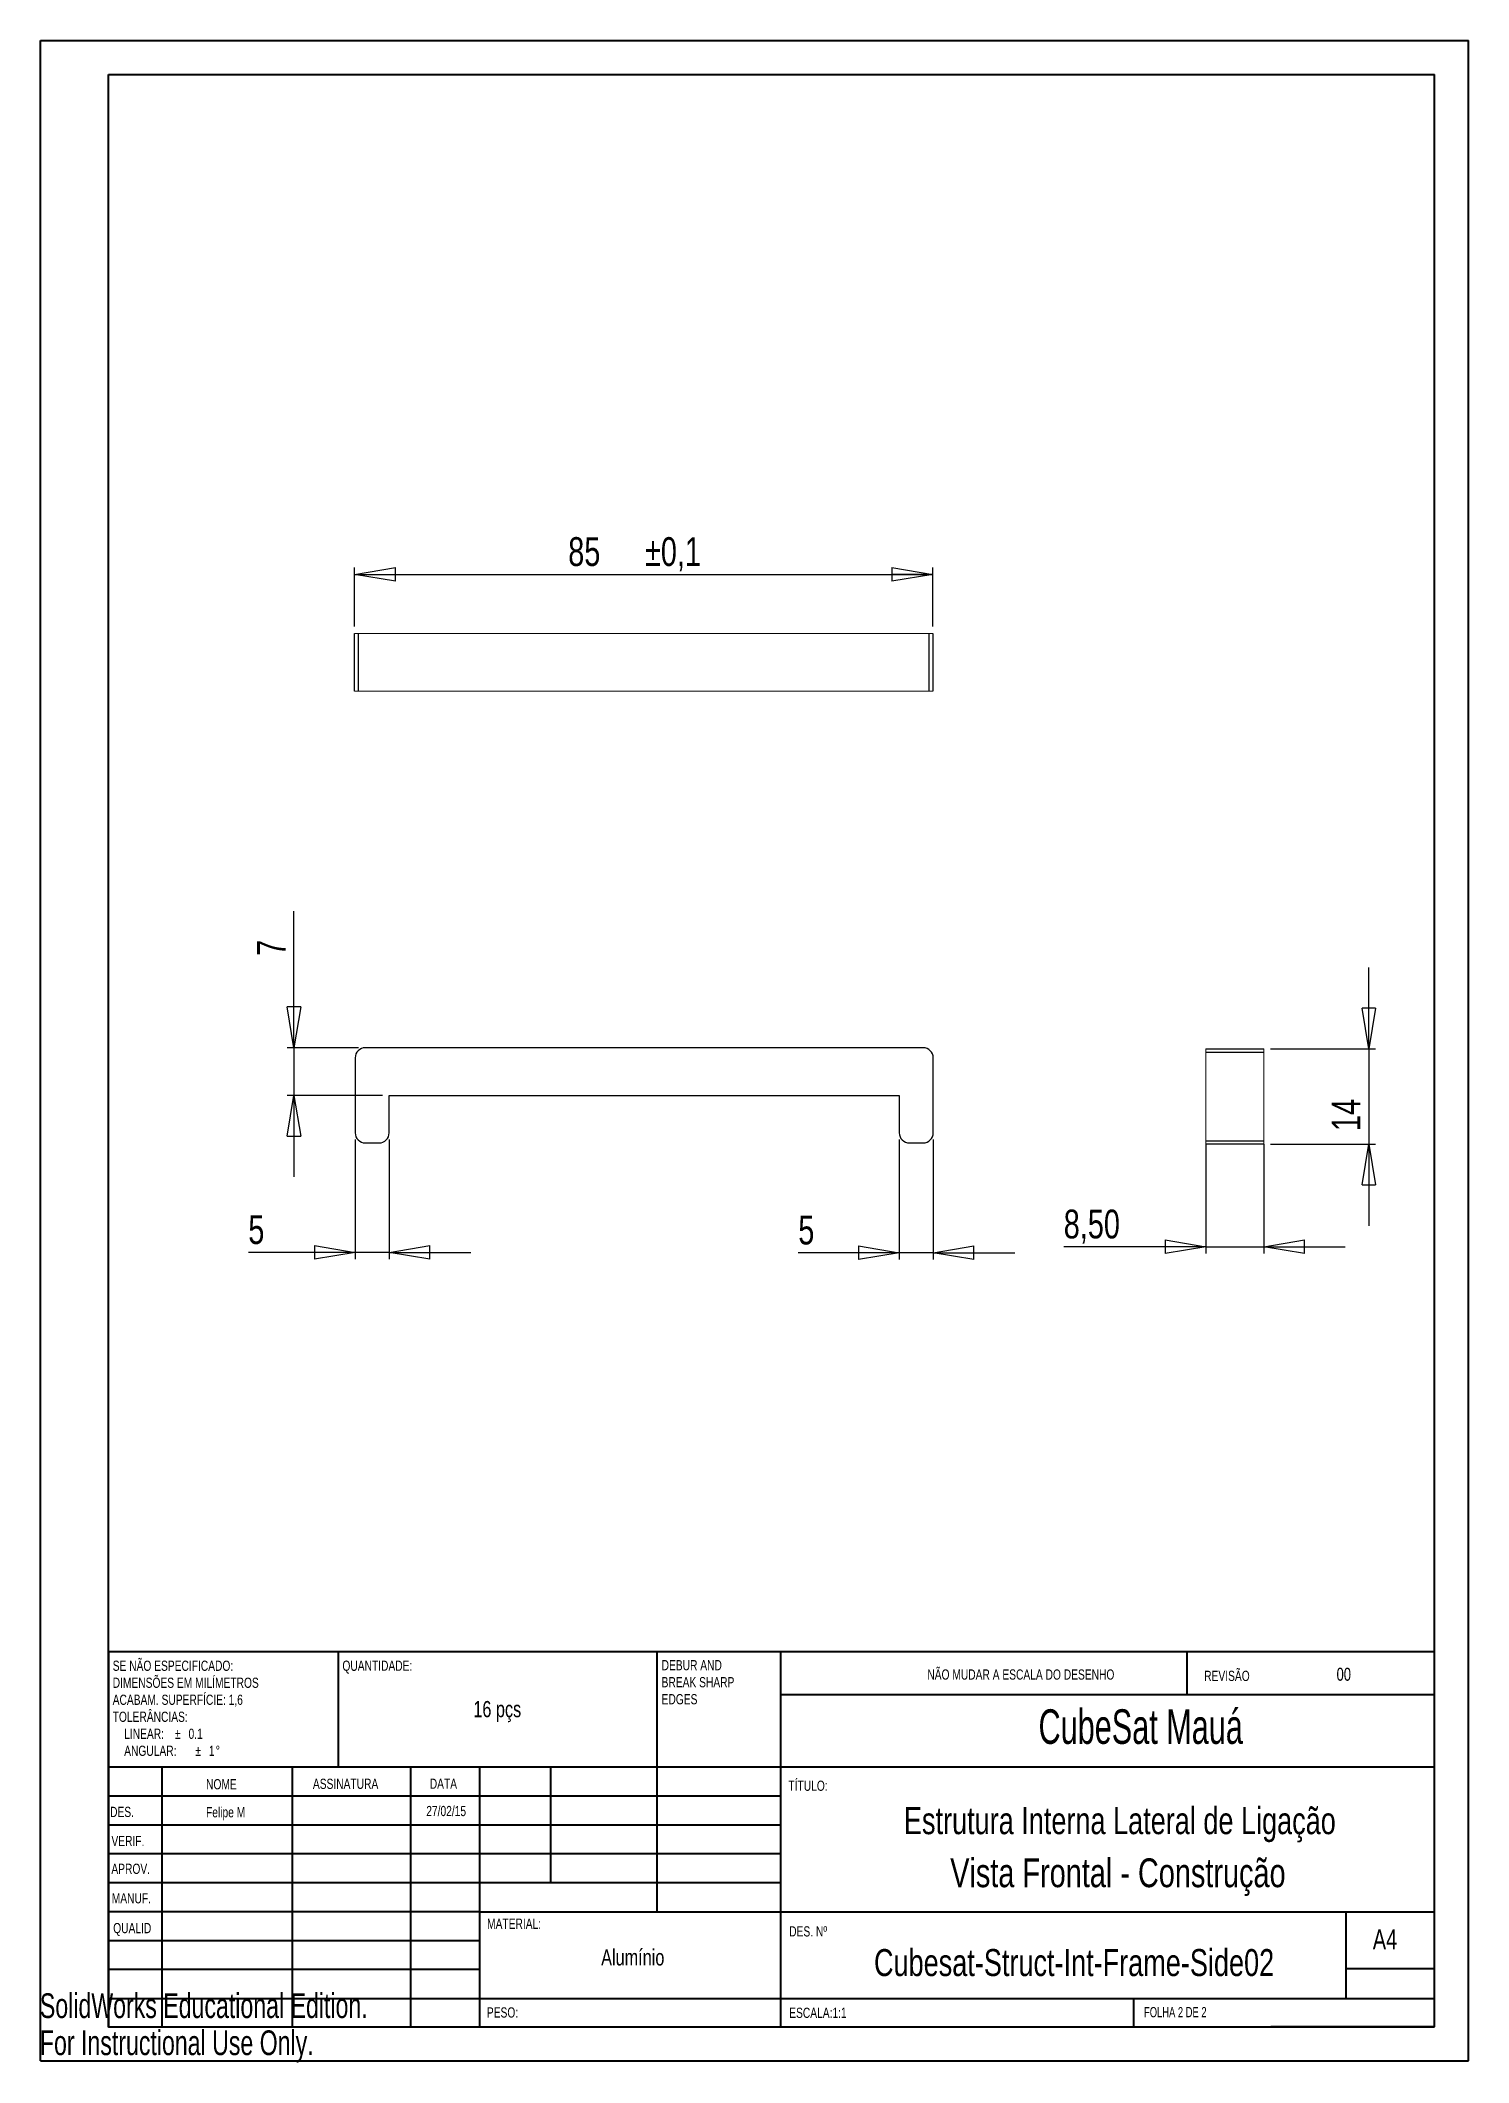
# Paper-space layout 'Folha02' of a CAD drawing. Header units: millimetres. Extents: x 0 to 210, y 0 to 297.
import ezdxf

# ---------------------------------------------------------------- set-up
doc = ezdxf.new("R2010")
doc.units = ezdxf.units.MM
doc.layers.add('FORMAT', color=7, linetype='Continuous')
doc.styles.add('SLDTEXTSTYLE0', font='TXT', dxfattribs={"width": 0.75})
doc.styles.add('SLDTEXTSTYLE1', font='TXT', dxfattribs={"width": 0.663})
doc.styles.add('SLDTEXTSTYLE2', font='TXT', dxfattribs={"width": 0.6875})
doc.styles.add('SLDTEXTSTYLE3', font='TXT', dxfattribs={"width": 0.7})
doc.dimstyles.new('SLDDIMSTYLE0', dxfattribs={"dimtxt": 4.233333, "dimasz": 5.9944, "dimexe": 0, "dimexo": 0.0625, "dimgap": 1.058333, "dimtad": 1, "dimdec": 0, "dimlfac": 2, "dimrnd": 1e-09, "dimzin": 12, "dimdsep": 46, "dimtxsty": 'SLDTEXTSTYLE0', "dimblk1": 'CLOSED', "dimblk2": 'CLOSED', "dimsah": 1, "dimcen": 0.09, "dimadec": 0, "dimazin": 3, "dimtfac": 1, "dimtmove": 0, "dimatfit": 0, "dimldrblk": 'CLOSED', "dimfxl": 0, "dimfrac": 2, "dimtolj": 1, "dimtzin": 12, "dimarcsym": 0})
doc.dimstyles.new('SLDDIMSTYLE1', dxfattribs={"dimtxt": 4.233333, "dimasz": 5.9944, "dimexe": 0, "dimexo": 0.0625, "dimgap": 1.058333, "dimtad": 1, "dimlfac": 2, "dimrnd": 1e-09, "dimzin": 12, "dimdsep": 46, "dimtxsty": 'SLDTEXTSTYLE0', "dimblk1": 'CLOSED', "dimblk2": 'CLOSED', "dimsah": 1, "dimcen": 0.09, "dimadec": 0, "dimazin": 3, "dimtfac": 1, "dimtmove": 0, "dimatfit": 0, "dimldrblk": 'CLOSED', "dimfxl": 0, "dimfrac": 2, "dimtolj": 1, "dimtzin": 12, "dimarcsym": 0})
doc.dimstyles.new('SLDDIMSTYLE2', dxfattribs={"dimtxt": 4.233333, "dimasz": 5.9944, "dimexe": 0, "dimexo": 0.0625, "dimgap": 1.058333, "dimtad": 1, "dimdec": 0, "dimlfac": 2, "dimrnd": 1e-09, "dimzin": 12, "dimdsep": 46, "dimtxsty": 'SLDTEXTSTYLE0', "dimblk1": 'CLOSED', "dimblk2": 'CLOSED', "dimsah": 1, "dimcen": 0.09, "dimadec": 0, "dimazin": 3, "dimtol": 1, "dimtp": 0.1, "dimtm": 0.1, "dimtfac": 1, "dimtdec": 1, "dimtofl": 0, "dimtmove": 0, "dimatfit": 3, "dimldrblk": 'CLOSED', "dimfxl": 0, "dimfrac": 2, "dimtolj": 1, "dimarcsym": 0})

# ---------------------------------------------------------------- blocks, each defined once
blk = doc.blocks.new('SW_NOTE_2')
at = {"color": 0, "linetype": 'Continuous', "lineweight": 0, "char_height": 1.5, "attachment_point": 1, "style": 'SLDTEXTSTYLE0'}
for s, insert in [('DEBUR AND', (0, 1.93)), ('BREAK SHARP', (0, -0.57)), ('EDGES', (0, -3.07))]:
    blk.add_mtext(s, dxfattribs=dict(at, insert=insert))
blk = doc.blocks.new('SW_NOTE_3')
at = {"color": 0, "linetype": 'Continuous', "lineweight": 0, "char_height": 1.5, "attachment_point": 1, "style": 'SLDTEXTSTYLE0'}
for s, insert in [('SE NÃO ESPECIFICADO:', (0, 1.93)), ('ACABAM. SUPERFÍCIE: 1,6', (0, -3.07)), ('DIMENSÕES EM MILÍMETROS', (0, -0.57)), ('TOLERÂNCIAS:', (0, -5.57)), ('LINEAR:', (1.69, -8.07)), ('%%p', (9.16, -8.07)), ('0.1', (11.15, -8.07)), ('ANGULAR:', (1.69, -10.57)), ('%%p', (12.16, -10.57)), ('1', (14.15, -10.57)), ('%%d', (15.16, -10.57))]:
    blk.add_mtext(s, dxfattribs=dict(at, insert=insert))
blk = doc.blocks.new('_CLOSED')
at = {"color": 0, "linetype": 'ByBlock', "lineweight": -2}
for p, q in [((-1, 0.166667), (0, 0)), ((-1, 0.166667), (-1, -0.166667)), ((0, 0), (-1, -0.166667)), ((0, 0), (-1, 0))]:
    blk.add_line(p, q, dxfattribs=at)
blk = doc.blocks.new('_D')
at = {"layer": 'FORMAT'}
for p, q in [((195.41, 148.96), (195.41, 160.95)), ((180.95, 148.96), (196.4, 148.96)), ((195.41, 148.96), (195.41, 134.96)), ((180.95, 134.96), (196.4, 134.96)), ((195.41, 134.96), (195.41, 122.97))]:
    blk.add_line(p, q, dxfattribs=at)
at = {"layer": 'FORMAT', "xscale": 5.9944, "yscale": 5.9944}
for p, rotation in [((195.41, 148.96, 0.05), 270.0000000000004), ((195.41, 134.96, 0.05), 90.0000000000004)]:
    blk.add_blockref('_CLOSED', p, dxfattribs=dict(at, rotation=rotation))
at = {"layer": 'FORMAT', "insert": (189.95, 136.89, 0.05), "char_height": 4.233, "attachment_point": 1, "rotation": 90, "style": 'SLDTEXTSTYLE0'}
blk.add_mtext('14', dxfattribs=at)
blk = doc.blocks.new('_D_1')
at = {"layer": 'FORMAT'}
for p, q in [((171.46, 134.97), (171.46, 118.89)), ((179.96, 134.97), (179.96, 118.89)), ((171.46, 119.88), (150.55, 119.88)), ((171.46, 119.88), (179.96, 119.88)), ((179.96, 119.88), (191.95, 119.88))]:
    blk.add_line(p, q, dxfattribs=at)
at = {"layer": 'FORMAT', "xscale": 5.9944, "yscale": 5.9944}
blk.add_blockref('_CLOSED', (171.46, 119.88, 0.05), dxfattribs=at)
at = {"layer": 'FORMAT', "xscale": 5.9944, "yscale": 5.9944, "rotation": 180.0000000000004}
blk.add_blockref('_CLOSED', (179.96, 119.88, 0.05), dxfattribs=at)
at = {"layer": 'FORMAT', "insert": (150.55, 125.34, 0.05), "char_height": 4.233, "attachment_point": 1, "style": 'SLDTEXTSTYLE0'}
blk.add_mtext('8,50', dxfattribs=at)
blk = doc.blocks.new('_D_2')
at = {"layer": 'FORMAT'}
for p, q in [((46.36, 135.65), (46.36, 118.07)), ((51.36, 135.65), (51.36, 118.07)), ((46.36, 119.06), (30.65, 119.06)), ((51.36, 119.06), (46.36, 119.06)), ((51.36, 119.06), (63.35, 119.06))]:
    blk.add_line(p, q, dxfattribs=at)
at = {"layer": 'FORMAT', "xscale": 5.9944, "yscale": 5.9944}
blk.add_blockref('_CLOSED', (46.36, 119.06, 0.05), dxfattribs=at)
at = {"layer": 'FORMAT', "xscale": 5.9944, "yscale": 5.9944, "rotation": 180.0000000000004}
blk.add_blockref('_CLOSED', (51.36, 119.06, 0.05), dxfattribs=at)
at = {"layer": 'FORMAT', "insert": (30.65, 124.52, 0.05), "char_height": 4.23, "attachment_point": 1, "style": 'SLDTEXTSTYLE0'}
blk.add_mtext('5', dxfattribs=at)
blk = doc.blocks.new('_D_3')
at = {"layer": 'FORMAT'}
for p, q in [((37.36, 149.14), (37.36, 169.22)), ((46.87, 149.14), (36.37, 149.14)), ((37.36, 149.14), (37.36, 142.14)), ((50.37, 142.14), (36.37, 142.14)), ((37.36, 142.14), (37.36, 130.15))]:
    blk.add_line(p, q, dxfattribs=at)
at = {"layer": 'FORMAT', "xscale": 5.9944, "yscale": 5.9944}
for p, rotation in [((37.36, 149.14, 0.05), 270.0000000000004), ((37.36, 142.14, 0.05), 90.0000000000004)]:
    blk.add_blockref('_CLOSED', p, dxfattribs=dict(at, rotation=rotation))
at = {"layer": 'FORMAT', "insert": (31.9, 162.65, 0.05), "char_height": 4.23, "attachment_point": 1, "rotation": 90, "style": 'SLDTEXTSTYLE0'}
blk.add_mtext('7', dxfattribs=at)
blk = doc.blocks.new('_D_4')
at = {"layer": 'FORMAT'}
for p, q in [((126.36, 135.65), (126.36, 118)), ((131.36, 135.65), (131.36, 118)), ((126.36, 119), (111.52, 119)), ((131.36, 119), (126.36, 119)), ((131.36, 119), (143.35, 119))]:
    blk.add_line(p, q, dxfattribs=at)
at = {"layer": 'FORMAT', "xscale": 5.9944, "yscale": 5.9944}
blk.add_blockref('_CLOSED', (126.36, 119, 0.05), dxfattribs=at)
at = {"layer": 'FORMAT', "xscale": 5.9944, "yscale": 5.9944, "rotation": 180.0000000000004}
blk.add_blockref('_CLOSED', (131.36, 119, 0.05), dxfattribs=at)
at = {"layer": 'FORMAT', "insert": (111.52, 124.45, 0.05), "char_height": 4.23, "attachment_point": 1, "style": 'SLDTEXTSTYLE0'}
blk.add_mtext('5', dxfattribs=at)
blk = doc.blocks.new('_D_5')
at = {"layer": 'FORMAT'}
for p, q in [((46.28, 211.05), (46.28, 219.72)), ((46.28, 218.73), (131.28, 218.73)), ((131.28, 211.05), (131.28, 219.72))]:
    blk.add_line(p, q, dxfattribs=at)
at = {"layer": 'FORMAT', "xscale": 5.9944, "yscale": 5.9944, "rotation": 180.0000000000004}
blk.add_blockref('_CLOSED', (46.28, 218.73, 0.05), dxfattribs=at)
at = {"layer": 'FORMAT', "xscale": 5.9944, "yscale": 5.9944}
blk.add_blockref('_CLOSED', (131.28, 218.73, 0.05), dxfattribs=at)
at = {"layer": 'FORMAT', "char_height": 4.233, "attachment_point": 1, "style": 'SLDTEXTSTYLE0'}
for s, insert in [('85', (77.69, 224.19, 0.05)), ('±0,1', (88.98, 224.19, 0.05))]:
    blk.add_mtext(s, dxfattribs=dict(at, insert=insert))

psp = doc.layouts.new('Folha02')

# ---------------------------------------------------------------- linework, layer by layer
at = {"color": 7, "linetype": 'Continuous', "lineweight": 40}
for p, q in [((0.0788, 0.2148), (0.0788, 297.2148)), ((0.0788, 297.2148), (210.0788, 297.2148)), ((210.0788, 0.2148), (210.0788, 297.2148)), ((210.0788, 292.2148), (210.0788, 297.2148)), ((10.0788, 292.2148), (205.0788, 292.2148)), ((10.0788, 5.2148), (10.0788, 292.2148)), ((205.0788, 5.2148), (205.0788, 292.2148)), ((10.1108, 60.3709), (205.0788, 60.3709)), ((10.1108, 60.3709), (10.1108, 5.1209)), ((43.9108, 43.3709), (43.9108, 60.3709)), ((90.7108, 60.3709), (90.7108, 22.1209)), ((108.9108, 60.3709), (108.9108, 5.1209)), ((168.6788, 54.0898), (168.6788, 60.4648)), ((205.0788, 53.9959), (108.9108, 53.9959)), ((205.0788, 43.3709), (10.1108, 43.3709)), ((17.9108, 43.3709), (17.9108, 5.1209)), ((37.1018, 43.3709), (37.1018, 5.1209)), ((54.5097, 43.3709), (54.5097, 5.1209)), ((64.7108, 5.1209), (64.7108, 43.3709)), ((75.1108, 26.3709), (75.1108, 43.3709)), ((108.9108, 39.1209), (10.1108, 39.1209)), ((108.9108, 34.8709), (10.1108, 34.8709)), ((108.9108, 30.6209), (10.1108, 30.6209)), ((108.9108, 26.3709), (10.1108, 26.3709)), ((64.7108, 22.1209), (10.1108, 22.1209)), ((64.7108, 22.1209), (205.0788, 22.1209)), ((192.0788, 9.4648), (192.0788, 22.2148)), ((64.7108, 17.8709), (10.1108, 17.8709)), ((64.7108, 13.6209), (10.1108, 13.6209)), ((205.0788, 13.7148), (192.0788, 13.7148)), ((10.1108, 9.3709), (205.0788, 9.3709)), ((160.8788, 5.2148), (160.8788, 9.4648)), ((10.0788, 5.2148), (205.0788, 5.2148)), ((205.0788, 5.2148), (180.9883, 5.2148)), ((0.0788, 0.2148), (210.0788, 0.2148))]:
    psp.add_line(p, q, dxfattribs=at)
at = {"color": 179, "linetype": 'Continuous', "lineweight": 15}
for p, q in [((46.2832, 210.0553), (47.7832, 210.0553)), ((47.7832, 210.0553), (129.7832, 210.0553)), ((129.7832, 210.0553), (131.2832, 210.0553)), ((47.7832, 201.5553), (46.2832, 201.5553)), ((47.7832, 201.5553), (129.7832, 201.5553)), ((131.2832, 201.5553), (129.7832, 201.5553)), ((171.4639, 134.9604), (171.4639, 148.9604)), ((179.9639, 148.9604), (179.9639, 134.9604))]:
    psp.add_line(p, q, dxfattribs=at)
at = {"layer": 'FORMAT'}
for p, q in [((46.2832, 201.5553), (46.2832, 210.0553)), ((46.7832, 210.0553), (46.7832, 201.5553)), ((130.7832, 201.5553), (130.7832, 210.0553)), ((131.2832, 210.0553), (131.2832, 201.5553)), ((129.8616, 149.136), (47.8616, 149.136)), ((171.4639, 148.9604), (179.9639, 148.9604)), ((46.3616, 147.636), (46.3616, 136.636)), ((131.3616, 136.636), (131.3616, 147.636)), ((179.9639, 148.4604), (171.4639, 148.4604)), ((51.3616, 136.636), (51.3616, 142.136)), ((51.3616, 142.136), (126.3616, 142.136)), ((126.3616, 142.136), (126.3616, 136.636)), ((47.8616, 135.136), (49.8616, 135.136)), ((127.8616, 135.136), (129.8616, 135.136)), ((171.4639, 135.4604), (179.9639, 135.4604)), ((179.9639, 134.9604), (171.4639, 134.9604))]:
    psp.add_line(p, q, dxfattribs=at)
for centre, start, end in [((47.8616, 147.636), 90, 180), ((129.8616, 147.636), 0, 90), ((47.8616, 136.636), 180, 270), ((49.8616, 136.636), 270, 0), ((127.8616, 136.636), 180, 270), ((129.8616, 136.636), 270, 0)]:
    psp.add_arc(centre, 1.5, start, end, dxfattribs=at)

# ---------------------------------------------------------------- block references
at = {"color": 7, "linetype": 'Continuous', "lineweight": 0}
for name, p in [('SW_NOTE_3', (10.7045, 57.1083)), ('SW_NOTE_2', (91.42, 57.1904))]:
    psp.add_blockref(name, p, dxfattribs=at)

# ---------------------------------------------------------------- texts
for s, insert, char_height, attachment_point, style in [('QUANTIDADE:', (44.4821, 59.0402), 1.5, 1, 'SLDTEXTSTYLE0'), ('NÃO MUDAR A ESCALA DO DESENHO', (130.4935, 57.7478), 1.5, 1, 'SLDTEXTSTYLE0'), ('REVISÃO', (171.2064, 57.5497), 1.5, 1, 'SLDTEXTSTYLE0'), ('00', (191.7313, 57.9901), 1.905, 2, 'SLDTEXTSTYLE0'), ('16 pçs', (67.2545, 53.1021), 2.38125, 2, 'SLDTEXTSTYLE0'), ('CubeSat Mauá', (161.8687, 51.8833), 5.08, 2, 'SLDTEXTSTYLE1'), ('NOME', (24.4331, 41.6224), 1.5, 1, 'SLDTEXTSTYLE0'), ('ASSINATURA', (40.1444, 41.6827), 1.5, 1, 'SLDTEXTSTYLE0'), ('DATA', (57.3255, 41.6971), 1.5, 1, 'SLDTEXTSTYLE0'), ('TÍTULO:', (110.067, 41.3993), 1.5, 1, 'SLDTEXTSTYLE0'), ('DES.', (10.323, 37.5506), 1.5, 1, 'SLDTEXTSTYLE0'), ('Felipe M', (27.3103, 37.5043), 1.4986, 2, 'SLDTEXTSTYLE0'), ('27/02/15', (59.7401, 37.68), 1.4986, 2, 'SLDTEXTSTYLE0'), ('Estrutura Interna Lateral de Ligação', (158.803, 37.4991), 3.96875, 2, 'SLDTEXTSTYLE0'), ('VERIF.', (10.5213, 33.2753), 1.5, 1, 'SLDTEXTSTYLE0'), ('APROV.', (10.5125, 29.1852), 1.5, 1, 'SLDTEXTSTYLE0'), ('MANUF.', (10.566, 24.8546), 1.5, 1, 'SLDTEXTSTYLE0'), ('MATERIAL:', (65.7567, 21.107), 1.5, 1, 'SLDTEXTSTYLE0'), ('QUALID', (10.7799, 20.4706), 1.5, 1, 'SLDTEXTSTYLE0'), ('DES. Nº', (110.1848, 19.9896), 1.5, 1, 'SLDTEXTSTYLE0'), ('A4', (195.9998, 19.5152), 2.91042, 1, 'SLDTEXTSTYLE0'), ('Alumínio', (87.1793, 16.6065), 2.38125, 2, 'SLDTEXTSTYLE0'), ('Cubesat-Struct-Int-Frame-Side02', (152.0708, 16.6381), 3.96875, 2, 'SLDTEXTSTYLE0'), ('PESO:', (65.7286, 8.0702), 1.4986, 1, 'SLDTEXTSTYLE0'), ('ESCALA:1:1', (110.1848, 8.021), 1.5, 1, 'SLDTEXTSTYLE0'), ('FOLHA 2 DE 2', (162.3571, 8.1149), 1.5, 1, 'SLDTEXTSTYLE2')]:
    psp.add_mtext(s, dxfattribs=dict(at, insert=insert, char_height=char_height, attachment_point=attachment_point, style=style))
at = {"color": 7, "linetype": 'Continuous', "char_height": 3.633, "attachment_point": 1, "style": 'SLDTEXTSTYLE3'}
for s, insert in [('SolidWorks Educational Edition.', (0, 10.1327)), ('For Instructional Use Only.', (0, 4.6832))]:
    psp.add_mtext(s, dxfattribs=dict(at, insert=insert))
at = {"layer": 'FORMAT', "insert": (158.5164, 29.9689), "char_height": 4.233333, "attachment_point": 2, "style": 'SLDTEXTSTYLE0'}
psp.add_mtext('Vista Frontal - Construção', dxfattribs=at)

# ---------------------------------------------------------------- dimensions: what is measured, and where the dimension line sits
at = {"layer": 'FORMAT'}
for base, p1, p2, dimstyle, picture, middle in [((131.2832, 218.7334), (46.2832, 210.0553), (131.2832, 210.0553), 'SLDDIMSTYLE2', '_D_5', (88.7832, 218.7334)), ((46.3616, 119.0644), (51.3616, 136.636), (46.3616, 136.636), 'SLDDIMSTYLE0', '_D_2', (33.936, 119.0644)), ((126.3616, 118.9953), (131.3616, 136.636), (126.3616, 136.636), 'SLDDIMSTYLE0', '_D_4', (114.8017, 118.9953)), ((179.9639, 119.8833), (171.4639, 135.9604), (179.9639, 135.9604), 'SLDDIMSTYLE1', '_D_1', (157.7462, 119.8833))]:
    dim = psp.add_linear_dim(base=base, p1=p1, p2=p2, dimstyle=dimstyle, dxfattribs=at)
    dim.commit()
    dim.dimension.update_dxf_attribs({"geometry": picture, "text_midpoint": middle, "dimtype": 160})
for base, p1, p2, picture, middle in [((37.3616, 142.136), (47.8616, 149.136), (51.3616, 142.136), '_D_3', (37.3616, 165.9384)), ((195.4082, 134.9604), (179.9639, 148.9604), (179.9639, 134.9604), '_D', (195.4082, 141.7381))]:
    dim = psp.add_linear_dim(base=base, p1=p1, p2=p2, angle=90, dimstyle='SLDDIMSTYLE0', dxfattribs=at)
    dim.commit()
    dim.dimension.update_dxf_attribs({"geometry": picture, "text_midpoint": middle, "dimtype": 160})

doc.saveas('drawing.dxf')
